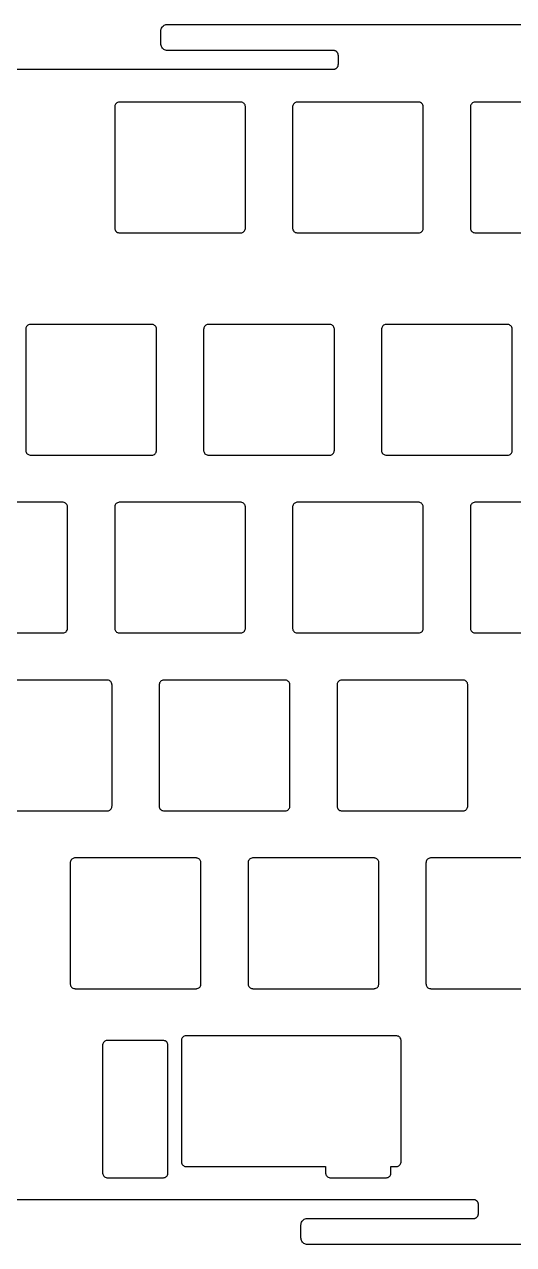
# Model space of a CAD drawing. Header units: millimetres. Extents: x 19 to 338, y -165 to -34.
# Drawn here: x 117.6 to 170, y -164.9 to -34.2 of the extents above; entities that cross this region are included whole.
import ezdxf

# ---------------------------------------------------------------- set-up
doc = ezdxf.new("R2010")
doc.units = ezdxf.units.MM
doc.layers.add('Edge.Cuts', color=254, linetype='CONTINUOUS', true_color=0xd0d2cd)

msp = doc.modelspace()

# ---------------------------------------------------------------- linework, layer by layer
at = {"layer": 'Edge.Cuts', "linetype": 'CONTINUOUS'}
for p, q in [((132.25, -34.9), (132.257818, -34.79567)), ((132.25, -36.3), (132.25, -34.9)), ((132.257818, -34.79567), (132.281099, -34.693671)), ((132.281099, -34.693671), (132.319322, -34.596281)), ((132.319322, -34.596281), (132.371633, -34.505676)), ((132.371633, -34.505676), (132.436864, -34.423879)), ((132.436864, -34.423879), (132.513557, -34.352718)), ((132.513557, -34.352718), (132.6, -34.293782)), ((132.6, -34.293782), (132.694261, -34.248388)), ((132.694261, -34.248388), (132.794235, -34.21755)), ((132.794235, -34.21755), (132.897689, -34.201957)), ((132.897689, -34.201957), (132.95, -34.2)), ((132.95, -34.2), (193.55, -34.2)), ((132.251957, -36.352311), (132.25, -36.3)), ((132.26755, -36.455765), (132.251957, -36.352311)), ((132.298388, -36.555739), (132.26755, -36.455765)), ((132.343782, -36.65), (132.298388, -36.555739)), ((132.402718, -36.736443), (132.343782, -36.65)), ((132.473879, -36.813136), (132.402718, -36.736443)), ((132.555676, -36.878367), (132.473879, -36.813136)), ((132.646281, -36.930678), (132.555676, -36.878367)), ((132.743671, -36.968901), (132.646281, -36.930678)), ((132.84567, -36.992182), (132.743671, -36.968901)), ((132.95, -37), (132.84567, -36.992182)), ((150.738215, -37), (132.95, -37)), ((150.76175, -37.000792), (150.738215, -37)), ((150.793353, -37.002922), (150.76175, -37.000792)), ((150.842651, -37.010353), (150.793353, -37.002922)), ((150.886249, -37.020304), (150.842651, -37.010353)), ((150.928591, -37.034765), (150.886249, -37.020304)), ((150.969716, -37.052342), (150.928591, -37.034765)), ((151.008794, -37.074131), (150.969716, -37.052342)), ((151.046117, -37.098768), (151.008794, -37.074131)), ((151.080675, -37.127183), (151.046117, -37.098768)), ((151.113001, -37.15809), (151.080675, -37.127183)), ((151.141932, -37.192222), (151.113001, -37.15809)), ((151.168217, -37.2284), (151.141932, -37.192222)), ((151.19059, -37.267152), (151.168217, -37.2284)), ((151.20999, -37.307438), (151.19059, -37.267152)), ((151.225085, -37.349562), (151.20999, -37.307438)), ((151.236984, -37.392674), (151.225085, -37.349562)), ((151.244312, -37.436804), (151.236984, -37.392674)), ((151.248591, -37.484353), (151.244312, -37.436804)), ((151.25, -37.515708), (151.248591, -37.484353)), ((151.25, -38.488215), (151.25, -37.515708)), ((83.061785, -39), (150.734292, -39)), ((150.734292, -39), (150.765646, -38.998591)), ((150.765646, -38.998591), (150.813195, -38.994312)), ((150.813195, -38.994312), (150.857325, -38.986984)), ((150.857325, -38.986984), (150.900437, -38.975085)), ((150.900437, -38.975085), (150.942561, -38.95999)), ((150.942561, -38.95999), (150.982847, -38.94059)), ((150.982847, -38.94059), (151.021599, -38.918217)), ((151.021599, -38.918217), (151.057777, -38.891932)), ((151.057777, -38.891932), (151.091909, -38.863001)), ((151.091909, -38.863001), (151.122816, -38.830675)), ((151.122816, -38.830675), (151.151231, -38.796117)), ((151.151231, -38.796117), (151.175868, -38.758794)), ((151.175868, -38.758794), (151.197657, -38.719716)), ((151.197657, -38.719716), (151.215234, -38.678591)), ((151.215234, -38.678591), (151.229695, -38.636249)), ((151.229695, -38.636249), (151.239646, -38.592651)), ((151.239646, -38.592651), (151.247077, -38.543353)), ((151.247077, -38.543353), (151.249207, -38.51175)), ((151.249207, -38.51175), (151.25, -38.488215)), ((127.302012, -43.002644), (127.3, -43.047452)), ((127.3, -43.047452), (127.3, -56.008157)), ((127.303885, -42.981828), (127.302012, -43.002644)), ((127.319889, -42.893628), (127.303885, -42.981828)), ((127.351384, -42.809704), (127.319889, -42.893628)), ((127.397358, -42.732753), (127.351384, -42.809704)), ((127.456334, -42.665246), (127.397358, -42.732753)), ((127.526415, -42.609356), (127.456334, -42.665246)), ((127.60535, -42.566877), (127.526415, -42.609356)), ((127.690602, -42.539175), (127.60535, -42.566877)), ((127.690712, -42.539149), (127.690602, -42.539175)), ((127.694615, -42.538259), (127.690712, -42.539149)), ((127.772149, -42.526878), (127.694615, -42.538259)), ((127.783216, -42.526132), (127.772149, -42.526878)), ((127.816843, -42.525), (127.783216, -42.526132)), ((140.777548, -42.525), (127.816843, -42.525)), ((140.822359, -42.527012), (140.777548, -42.525)), ((140.843174, -42.528885), (140.822359, -42.527012)), ((140.931373, -42.544889), (140.843174, -42.528885)), ((141.015297, -42.576385), (140.931373, -42.544889)), ((141.092248, -42.622359), (141.015297, -42.576385)), ((141.159754, -42.681335), (141.092248, -42.622359)), ((141.215645, -42.751417), (141.159754, -42.681335)), ((141.258123, -42.830352), (141.215645, -42.751417)), ((141.285825, -42.915604), (141.258123, -42.830352)), ((141.28585, -42.915712), (141.285825, -42.915604)), ((141.28674, -42.919615), (141.28585, -42.915712)), ((141.298118, -42.997101), (141.28674, -42.919615)), ((141.298865, -43.008167), (141.298118, -42.997101)), ((141.3, -43.041842), (141.298865, -43.008167)), ((141.3, -56.002547), (141.3, -43.041842)), ((146.352012, -43.002644), (146.35, -43.047452)), ((146.35, -43.047452), (146.35, -56.008157)), ((146.353885, -42.981828), (146.352012, -43.002644)), ((146.369889, -42.893628), (146.353885, -42.981828)), ((146.401384, -42.809704), (146.369889, -42.893628)), ((146.447358, -42.732753), (146.401384, -42.809704)), ((146.506334, -42.665246), (146.447358, -42.732753)), ((146.576415, -42.609356), (146.506334, -42.665246)), ((146.65535, -42.566877), (146.576415, -42.609356)), ((146.740602, -42.539175), (146.65535, -42.566877)), ((146.740712, -42.539149), (146.740602, -42.539175)), ((146.744615, -42.538259), (146.740712, -42.539149)), ((146.822149, -42.526878), (146.744615, -42.538259)), ((146.833216, -42.526132), (146.822149, -42.526878)), ((146.866843, -42.525), (146.833216, -42.526132)), ((159.827548, -42.525), (146.866843, -42.525)), ((159.872359, -42.527012), (159.827548, -42.525)), ((159.893174, -42.528885), (159.872359, -42.527012)), ((159.981373, -42.544889), (159.893174, -42.528885)), ((160.065297, -42.576385), (159.981373, -42.544889)), ((160.142248, -42.622359), (160.065297, -42.576385)), ((160.209754, -42.681335), (160.142248, -42.622359)), ((160.265645, -42.751417), (160.209754, -42.681335)), ((160.308123, -42.830352), (160.265645, -42.751417)), ((160.335825, -42.915604), (160.308123, -42.830352)), ((160.33585, -42.915712), (160.335825, -42.915604)), ((160.33674, -42.919615), (160.33585, -42.915712)), ((160.348118, -42.997101), (160.33674, -42.919615)), ((160.348865, -43.008167), (160.348118, -42.997101)), ((160.35, -43.041842), (160.348865, -43.008167)), ((160.35, -56.002547), (160.35, -43.041842)), ((165.402012, -43.002644), (165.4, -43.047452)), ((165.4, -43.047452), (165.4, -56.008157)), ((165.403885, -42.981828), (165.402012, -43.002644)), ((165.419889, -42.893628), (165.403885, -42.981828)), ((165.451384, -42.809704), (165.419889, -42.893628)), ((165.497358, -42.732753), (165.451384, -42.809704)), ((165.556334, -42.665246), (165.497358, -42.732753)), ((165.626415, -42.609356), (165.556334, -42.665246)), ((165.70535, -42.566877), (165.626415, -42.609356)), ((165.790602, -42.539175), (165.70535, -42.566877)), ((165.790712, -42.539149), (165.790602, -42.539175)), ((165.794615, -42.538259), (165.790712, -42.539149)), ((165.872149, -42.526878), (165.794615, -42.538259)), ((165.883216, -42.526132), (165.872149, -42.526878)), ((165.916843, -42.525), (165.883216, -42.526132)), ((178.877548, -42.525), (165.916843, -42.525)), ((127.3, -56.008157), (127.301132, -56.041788)), ((127.301132, -56.041788), (127.301878, -56.052854)), ((127.301878, -56.052854), (127.313259, -56.130384)), ((127.313259, -56.130384), (127.314149, -56.134287)), ((127.314149, -56.134287), (127.314169, -56.134374)), ((127.314169, -56.134374), (127.341867, -56.219627)), ((141.248605, -56.240316), (141.280104, -56.156394)), ((141.280104, -56.156394), (141.296112, -56.068195)), ((141.296112, -56.068195), (141.297986, -56.047379)), ((141.297986, -56.047379), (141.3, -56.002547)), ((146.35, -56.008157), (146.351132, -56.041788)), ((146.351132, -56.041788), (146.351878, -56.052854)), ((146.351878, -56.052854), (146.363259, -56.130384)), ((146.363259, -56.130384), (146.364149, -56.134287)), ((146.364149, -56.134287), (146.364169, -56.134374)), ((146.364169, -56.134374), (146.391867, -56.219627)), ((160.298605, -56.240316), (160.330104, -56.156394)), ((160.330104, -56.156394), (160.346112, -56.068195)), ((160.346112, -56.068195), (160.347986, -56.047379)), ((160.347986, -56.047379), (160.35, -56.002547)), ((165.4, -56.008157), (165.401132, -56.041788)), ((165.401132, -56.041788), (165.401878, -56.052854)), ((165.401878, -56.052854), (165.413259, -56.130384)), ((165.413259, -56.130384), (165.414149, -56.134287)), ((165.414149, -56.134287), (165.414169, -56.134374)), ((165.414169, -56.134374), (165.441867, -56.219627)), ((127.341867, -56.219627), (127.384342, -56.298564)), ((127.384342, -56.298564), (127.44023, -56.368648)), ((127.44023, -56.368648), (127.507733, -56.427627)), ((127.507733, -56.427627), (127.584683, -56.473605)), ((127.584683, -56.473605), (127.668605, -56.505104)), ((127.668605, -56.505104), (127.756804, -56.521112)), ((127.756804, -56.521112), (127.77762, -56.522986)), ((127.77762, -56.522986), (127.822452, -56.525)), ((127.822452, -56.525), (140.783157, -56.525)), ((140.783157, -56.525), (140.816832, -56.523865)), ((140.816832, -56.523865), (140.827898, -56.523118)), ((140.827898, -56.523118), (140.905384, -56.51174)), ((140.905384, -56.51174), (140.909287, -56.51085)), ((140.909287, -56.51085), (140.909374, -56.51083)), ((140.909374, -56.51083), (140.994627, -56.483132)), ((140.994627, -56.483132), (141.073564, -56.440657)), ((141.073564, -56.440657), (141.143648, -56.384769)), ((141.143648, -56.384769), (141.202627, -56.317266)), ((141.202627, -56.317266), (141.248605, -56.240316)), ((146.391867, -56.219627), (146.434342, -56.298564)), ((146.434342, -56.298564), (146.49023, -56.368648)), ((146.49023, -56.368648), (146.557733, -56.427627)), ((146.557733, -56.427627), (146.634683, -56.473605)), ((146.634683, -56.473605), (146.718605, -56.505104)), ((146.718605, -56.505104), (146.806804, -56.521112)), ((146.806804, -56.521112), (146.82762, -56.522986)), ((146.82762, -56.522986), (146.872452, -56.525)), ((146.872452, -56.525), (159.833157, -56.525)), ((159.833157, -56.525), (159.866832, -56.523865)), ((159.866832, -56.523865), (159.877898, -56.523118)), ((159.877898, -56.523118), (159.955384, -56.51174)), ((159.955384, -56.51174), (159.959287, -56.51085)), ((159.959287, -56.51085), (159.959374, -56.51083)), ((159.959374, -56.51083), (160.044627, -56.483132)), ((160.044627, -56.483132), (160.123564, -56.440657)), ((160.123564, -56.440657), (160.193648, -56.384769)), ((160.193648, -56.384769), (160.252627, -56.317266)), ((160.252627, -56.317266), (160.298605, -56.240316)), ((165.441867, -56.219627), (165.484342, -56.298564)), ((165.484342, -56.298564), (165.54023, -56.368648)), ((165.54023, -56.368648), (165.607733, -56.427627)), ((165.607733, -56.427627), (165.684683, -56.473605)), ((165.684683, -56.473605), (165.768605, -56.505104)), ((165.768605, -56.505104), (165.856804, -56.521112)), ((165.856804, -56.521112), (165.87762, -56.522986)), ((165.87762, -56.522986), (165.922452, -56.525)), ((165.922452, -56.525), (178.883157, -56.525)), ((117.826384, -66.622703), (117.794889, -66.706627)), ((117.872358, -66.545752), (117.826384, -66.622703)), ((117.931334, -66.478245), (117.872358, -66.545752)), ((118.001415, -66.422355), (117.931334, -66.478245)), ((118.08035, -66.379876), (118.001415, -66.422355)), ((118.165602, -66.352174), (118.08035, -66.379876)), ((118.165712, -66.352148), (118.165602, -66.352174)), ((118.169615, -66.351258), (118.165712, -66.352148)), ((118.247149, -66.339877), (118.169615, -66.351258)), ((118.258216, -66.339131), (118.247149, -66.339877)), ((118.291843, -66.337999), (118.258216, -66.339131)), ((131.252548, -66.337999), (118.291843, -66.337999)), ((131.297359, -66.340011), (131.252548, -66.337999)), ((131.318174, -66.341884), (131.297359, -66.340011)), ((131.406373, -66.357888), (131.318174, -66.341884)), ((131.490297, -66.389384), (131.406373, -66.357888)), ((131.567248, -66.435358), (131.490297, -66.389384)), ((131.634754, -66.494334), (131.567248, -66.435358)), ((131.690645, -66.564416), (131.634754, -66.494334)), ((131.733123, -66.643351), (131.690645, -66.564416)), ((131.760825, -66.728603), (131.733123, -66.643351)), ((136.876384, -66.622703), (136.844889, -66.706627)), ((136.922358, -66.545752), (136.876384, -66.622703)), ((136.981334, -66.478245), (136.922358, -66.545752)), ((137.051415, -66.422355), (136.981334, -66.478245)), ((137.13035, -66.379876), (137.051415, -66.422355)), ((137.215602, -66.352174), (137.13035, -66.379876)), ((137.215712, -66.352148), (137.215602, -66.352174)), ((137.219615, -66.351258), (137.215712, -66.352148)), ((137.297149, -66.339877), (137.219615, -66.351258)), ((137.308216, -66.339131), (137.297149, -66.339877)), ((137.341843, -66.337999), (137.308216, -66.339131)), ((150.302548, -66.337999), (137.341843, -66.337999)), ((150.347359, -66.340011), (150.302548, -66.337999)), ((150.368174, -66.341884), (150.347359, -66.340011)), ((150.456373, -66.357888), (150.368174, -66.341884)), ((150.540297, -66.389384), (150.456373, -66.357888)), ((150.617248, -66.435358), (150.540297, -66.389384)), ((150.684754, -66.494334), (150.617248, -66.435358)), ((150.740645, -66.564416), (150.684754, -66.494334)), ((150.783123, -66.643351), (150.740645, -66.564416)), ((150.810825, -66.728603), (150.783123, -66.643351)), ((155.926384, -66.622703), (155.894889, -66.706627)), ((155.972358, -66.545752), (155.926384, -66.622703)), ((156.031334, -66.478245), (155.972358, -66.545752)), ((156.101415, -66.422355), (156.031334, -66.478245)), ((156.18035, -66.379876), (156.101415, -66.422355)), ((156.265602, -66.352174), (156.18035, -66.379876)), ((156.265712, -66.352148), (156.265602, -66.352174)), ((156.269615, -66.351258), (156.265712, -66.352148)), ((156.347149, -66.339877), (156.269615, -66.351258)), ((156.358216, -66.339131), (156.347149, -66.339877)), ((156.391843, -66.337999), (156.358216, -66.339131)), ((169.352548, -66.337999), (156.391843, -66.337999)), ((169.397359, -66.340011), (169.352548, -66.337999)), ((169.418174, -66.341884), (169.397359, -66.340011)), ((169.506373, -66.357888), (169.418174, -66.341884)), ((169.590297, -66.389384), (169.506373, -66.357888)), ((169.667248, -66.435358), (169.590297, -66.389384)), ((169.734754, -66.494334), (169.667248, -66.435358)), ((169.790645, -66.564416), (169.734754, -66.494334)), ((169.833123, -66.643351), (169.790645, -66.564416)), ((169.860825, -66.728603), (169.833123, -66.643351)), ((117.777012, -66.815643), (117.775, -66.860451)), ((117.775, -66.860451), (117.775, -79.821157)), ((117.778885, -66.794827), (117.777012, -66.815643)), ((117.794889, -66.706627), (117.778885, -66.794827)), ((131.76085, -66.728711), (131.760825, -66.728603)), ((131.76174, -66.732614), (131.76085, -66.728711)), ((131.773118, -66.8101), (131.76174, -66.732614)), ((131.773865, -66.821166), (131.773118, -66.8101)), ((131.775, -66.854841), (131.773865, -66.821166)), ((131.775, -79.815547), (131.775, -66.854841)), ((136.827012, -66.815643), (136.825, -66.860451)), ((136.825, -66.860451), (136.825, -79.821157)), ((136.828885, -66.794827), (136.827012, -66.815643)), ((136.844889, -66.706627), (136.828885, -66.794827)), ((150.81085, -66.728711), (150.810825, -66.728603)), ((150.81174, -66.732614), (150.81085, -66.728711)), ((150.823118, -66.8101), (150.81174, -66.732614)), ((150.823865, -66.821166), (150.823118, -66.8101)), ((150.825, -66.854841), (150.823865, -66.821166)), ((150.825, -79.815547), (150.825, -66.854841)), ((155.877012, -66.815643), (155.875, -66.860451)), ((155.875, -66.860451), (155.875, -79.821157)), ((155.878885, -66.794827), (155.877012, -66.815643)), ((155.894889, -66.706627), (155.878885, -66.794827)), ((169.86085, -66.728711), (169.860825, -66.728603)), ((169.86174, -66.732614), (169.86085, -66.728711)), ((169.873118, -66.8101), (169.86174, -66.732614)), ((169.873865, -66.821166), (169.873118, -66.8101)), ((169.875, -66.854841), (169.873865, -66.821166)), ((169.875, -79.815547), (169.875, -66.854841)), ((117.775, -79.821157), (117.776132, -79.854788)), ((117.776132, -79.854788), (117.776878, -79.865854)), ((117.776878, -79.865854), (117.788259, -79.943384)), ((117.788259, -79.943384), (117.789149, -79.947287)), ((117.789149, -79.947287), (117.789169, -79.947374)), ((117.789169, -79.947374), (117.816867, -80.032627)), ((117.816867, -80.032627), (117.859342, -80.111564)), ((117.859342, -80.111564), (117.91523, -80.181648)), ((117.91523, -80.181648), (117.982733, -80.240627)), ((117.982733, -80.240627), (118.059683, -80.286605)), ((118.059683, -80.286605), (118.143605, -80.318104)), ((118.143605, -80.318104), (118.231804, -80.334112)), ((118.231804, -80.334112), (118.25262, -80.335986)), ((118.25262, -80.335986), (118.297452, -80.338)), ((118.297452, -80.338), (131.258157, -80.338)), ((131.258157, -80.338), (131.291832, -80.336865)), ((131.291832, -80.336865), (131.302898, -80.336118)), ((131.302898, -80.336118), (131.380384, -80.32474)), ((131.380384, -80.32474), (131.384287, -80.32385)), ((131.384287, -80.32385), (131.384374, -80.32383)), ((131.384374, -80.32383), (131.469627, -80.296132)), ((131.469627, -80.296132), (131.548564, -80.253657)), ((131.548564, -80.253657), (131.618648, -80.197769)), ((131.618648, -80.197769), (131.677627, -80.130266)), ((131.677627, -80.130266), (131.723605, -80.053316)), ((131.723605, -80.053316), (131.755104, -79.969394)), ((131.755104, -79.969394), (131.771112, -79.881195)), ((131.771112, -79.881195), (131.772986, -79.860379)), ((131.772986, -79.860379), (131.775, -79.815547)), ((136.825, -79.821157), (136.826132, -79.854788)), ((136.826132, -79.854788), (136.826878, -79.865854)), ((136.826878, -79.865854), (136.838259, -79.943384)), ((136.838259, -79.943384), (136.839149, -79.947287)), ((136.839149, -79.947287), (136.839169, -79.947374)), ((136.839169, -79.947374), (136.866867, -80.032627)), ((136.866867, -80.032627), (136.909342, -80.111564)), ((136.909342, -80.111564), (136.96523, -80.181648)), ((136.96523, -80.181648), (137.032733, -80.240627)), ((137.032733, -80.240627), (137.109683, -80.286605)), ((137.109683, -80.286605), (137.193605, -80.318104)), ((137.193605, -80.318104), (137.281804, -80.334112)), ((137.281804, -80.334112), (137.30262, -80.335986)), ((137.30262, -80.335986), (137.347452, -80.338)), ((137.347452, -80.338), (150.308157, -80.338)), ((150.308157, -80.338), (150.341832, -80.336865)), ((150.341832, -80.336865), (150.352898, -80.336118)), ((150.352898, -80.336118), (150.430384, -80.32474)), ((150.430384, -80.32474), (150.434287, -80.32385)), ((150.434287, -80.32385), (150.434374, -80.32383)), ((150.434374, -80.32383), (150.519627, -80.296132)), ((150.519627, -80.296132), (150.598564, -80.253657)), ((150.598564, -80.253657), (150.668648, -80.197769)), ((150.668648, -80.197769), (150.727627, -80.130266)), ((150.727627, -80.130266), (150.773605, -80.053316)), ((150.773605, -80.053316), (150.805104, -79.969394)), ((150.805104, -79.969394), (150.821112, -79.881195)), ((150.821112, -79.881195), (150.822986, -79.860379)), ((150.822986, -79.860379), (150.825, -79.815547)), ((155.875, -79.821157), (155.876132, -79.854788)), ((155.876132, -79.854788), (155.876878, -79.865854)), ((155.876878, -79.865854), (155.888259, -79.943384)), ((155.888259, -79.943384), (155.889149, -79.947287)), ((155.889149, -79.947287), (155.889169, -79.947374)), ((155.889169, -79.947374), (155.916867, -80.032627)), ((155.916867, -80.032627), (155.959342, -80.111564)), ((155.959342, -80.111564), (156.01523, -80.181648)), ((156.01523, -80.181648), (156.082733, -80.240627)), ((156.082733, -80.240627), (156.159683, -80.286605)), ((156.159683, -80.286605), (156.243605, -80.318104)), ((156.243605, -80.318104), (156.331804, -80.334112)), ((156.331804, -80.334112), (156.35262, -80.335986)), ((156.35262, -80.335986), (156.397452, -80.338)), ((156.397452, -80.338), (169.358157, -80.338)), ((169.358157, -80.338), (169.391832, -80.336865)), ((169.391832, -80.336865), (169.402898, -80.336118)), ((169.402898, -80.336118), (169.480384, -80.32474)), ((169.480384, -80.32474), (169.484287, -80.32385)), ((169.484287, -80.32385), (169.484374, -80.32383)), ((169.484374, -80.32383), (169.569627, -80.296132)), ((169.569627, -80.296132), (169.648564, -80.253657)), ((169.648564, -80.253657), (169.718648, -80.197769)), ((169.718648, -80.197769), (169.777627, -80.130266)), ((169.777627, -80.130266), (169.823605, -80.053316)), ((169.823605, -80.053316), (169.855104, -79.969394)), ((169.855104, -79.969394), (169.871112, -79.881195)), ((169.871112, -79.881195), (169.872986, -79.860379)), ((169.872986, -79.860379), (169.875, -79.815547)), ((121.727548, -85.388), (108.766843, -85.388)), ((121.772359, -85.390012), (121.727548, -85.388)), ((121.793174, -85.391885), (121.772359, -85.390012)), ((121.881373, -85.407889), (121.793174, -85.391885)), ((121.965297, -85.439385), (121.881373, -85.407889)), ((122.042248, -85.485359), (121.965297, -85.439385)), ((122.109754, -85.544335), (122.042248, -85.485359)), ((122.165645, -85.614417), (122.109754, -85.544335)), ((122.208123, -85.693352), (122.165645, -85.614417)), ((122.235825, -85.778604), (122.208123, -85.693352)), ((122.23585, -85.778712), (122.235825, -85.778604)), ((122.23674, -85.782615), (122.23585, -85.778712)), ((122.248118, -85.860101), (122.23674, -85.782615)), ((122.248865, -85.871167), (122.248118, -85.860101)), ((122.25, -85.904842), (122.248865, -85.871167)), ((122.25, -98.865547), (122.25, -85.904842)), ((127.302012, -85.865644), (127.3, -85.910452)), ((127.3, -85.910452), (127.3, -98.871157)), ((127.303885, -85.844828), (127.302012, -85.865644)), ((127.319889, -85.756628), (127.303885, -85.844828)), ((127.351384, -85.672704), (127.319889, -85.756628)), ((127.397358, -85.595753), (127.351384, -85.672704)), ((127.456334, -85.528246), (127.397358, -85.595753)), ((127.526415, -85.472356), (127.456334, -85.528246)), ((127.60535, -85.429877), (127.526415, -85.472356)), ((127.690602, -85.402175), (127.60535, -85.429877)), ((127.690712, -85.402149), (127.690602, -85.402175)), ((127.694615, -85.401259), (127.690712, -85.402149)), ((127.772149, -85.389878), (127.694615, -85.401259)), ((127.783216, -85.389132), (127.772149, -85.389878)), ((127.816843, -85.388), (127.783216, -85.389132)), ((140.777548, -85.388), (127.816843, -85.388)), ((140.822359, -85.390012), (140.777548, -85.388)), ((140.843174, -85.391885), (140.822359, -85.390012)), ((140.931373, -85.407889), (140.843174, -85.391885)), ((141.015297, -85.439385), (140.931373, -85.407889)), ((141.092248, -85.485359), (141.015297, -85.439385)), ((141.159754, -85.544335), (141.092248, -85.485359)), ((141.215645, -85.614417), (141.159754, -85.544335)), ((141.258123, -85.693352), (141.215645, -85.614417)), ((141.285825, -85.778604), (141.258123, -85.693352)), ((141.28585, -85.778712), (141.285825, -85.778604)), ((141.28674, -85.782615), (141.28585, -85.778712)), ((141.298118, -85.860101), (141.28674, -85.782615)), ((141.298865, -85.871167), (141.298118, -85.860101)), ((141.3, -85.904842), (141.298865, -85.871167)), ((141.3, -98.865547), (141.3, -85.904842)), ((146.352012, -85.865644), (146.35, -85.910452)), ((146.35, -85.910452), (146.35, -98.871157)), ((146.353885, -85.844828), (146.352012, -85.865644)), ((146.369889, -85.756628), (146.353885, -85.844828)), ((146.401384, -85.672704), (146.369889, -85.756628)), ((146.447358, -85.595753), (146.401384, -85.672704)), ((146.506334, -85.528246), (146.447358, -85.595753)), ((146.576415, -85.472356), (146.506334, -85.528246)), ((146.65535, -85.429877), (146.576415, -85.472356)), ((146.740602, -85.402175), (146.65535, -85.429877)), ((146.740712, -85.402149), (146.740602, -85.402175)), ((146.744615, -85.401259), (146.740712, -85.402149)), ((146.822149, -85.389878), (146.744615, -85.401259)), ((146.833216, -85.389132), (146.822149, -85.389878)), ((146.866843, -85.388), (146.833216, -85.389132)), ((159.827548, -85.388), (146.866843, -85.388)), ((159.872359, -85.390012), (159.827548, -85.388)), ((159.893174, -85.391885), (159.872359, -85.390012)), ((159.981373, -85.407889), (159.893174, -85.391885)), ((160.065297, -85.439385), (159.981373, -85.407889)), ((160.142248, -85.485359), (160.065297, -85.439385)), ((160.209754, -85.544335), (160.142248, -85.485359)), ((160.265645, -85.614417), (160.209754, -85.544335)), ((160.308123, -85.693352), (160.265645, -85.614417)), ((160.335825, -85.778604), (160.308123, -85.693352)), ((160.33585, -85.778712), (160.335825, -85.778604)), ((160.33674, -85.782615), (160.33585, -85.778712)), ((160.348118, -85.860101), (160.33674, -85.782615)), ((160.348865, -85.871167), (160.348118, -85.860101)), ((160.35, -85.904842), (160.348865, -85.871167)), ((160.35, -98.865547), (160.35, -85.904842)), ((165.402012, -85.865644), (165.4, -85.910452)), ((165.4, -85.910452), (165.4, -98.871157)), ((165.403885, -85.844828), (165.402012, -85.865644)), ((165.419889, -85.756628), (165.403885, -85.844828)), ((165.451384, -85.672704), (165.419889, -85.756628)), ((165.497358, -85.595753), (165.451384, -85.672704)), ((165.556334, -85.528246), (165.497358, -85.595753)), ((165.626415, -85.472356), (165.556334, -85.528246)), ((165.70535, -85.429877), (165.626415, -85.472356)), ((165.790602, -85.402175), (165.70535, -85.429877)), ((165.790712, -85.402149), (165.790602, -85.402175)), ((165.794615, -85.401259), (165.790712, -85.402149)), ((165.872149, -85.389878), (165.794615, -85.401259)), ((165.883216, -85.389132), (165.872149, -85.389878)), ((165.916843, -85.388), (165.883216, -85.389132)), ((178.877548, -85.388), (165.916843, -85.388)), ((121.944627, -99.346132), (122.023564, -99.303657)), ((122.023564, -99.303657), (122.093648, -99.247769)), ((122.093648, -99.247769), (122.152627, -99.180266)), ((122.152627, -99.180266), (122.198605, -99.103316)), ((122.198605, -99.103316), (122.230104, -99.019394)), ((122.230104, -99.019394), (122.246112, -98.931195)), ((122.246112, -98.931195), (122.247986, -98.910379)), ((122.247986, -98.910379), (122.25, -98.865547)), ((127.3, -98.871157), (127.301132, -98.904788)), ((127.301132, -98.904788), (127.301878, -98.915854)), ((127.301878, -98.915854), (127.313259, -98.993384)), ((127.313259, -98.993384), (127.314149, -98.997287)), ((127.314149, -98.997287), (127.314169, -98.997374)), ((127.314169, -98.997374), (127.341867, -99.082627)), ((127.341867, -99.082627), (127.384342, -99.161564)), ((127.384342, -99.161564), (127.44023, -99.231648)), ((127.44023, -99.231648), (127.507733, -99.290627)), ((127.507733, -99.290627), (127.584683, -99.336605)), ((140.994627, -99.346132), (141.073564, -99.303657)), ((141.073564, -99.303657), (141.143648, -99.247769)), ((141.143648, -99.247769), (141.202627, -99.180266)), ((141.202627, -99.180266), (141.248605, -99.103316)), ((141.248605, -99.103316), (141.280104, -99.019394)), ((141.280104, -99.019394), (141.296112, -98.931195)), ((141.296112, -98.931195), (141.297986, -98.910379)), ((141.297986, -98.910379), (141.3, -98.865547)), ((146.35, -98.871157), (146.351132, -98.904788)), ((146.351132, -98.904788), (146.351878, -98.915854)), ((146.351878, -98.915854), (146.363259, -98.993384)), ((146.363259, -98.993384), (146.364149, -98.997287)), ((146.364149, -98.997287), (146.364169, -98.997374)), ((146.364169, -98.997374), (146.391867, -99.082627)), ((146.391867, -99.082627), (146.434342, -99.161564)), ((146.434342, -99.161564), (146.49023, -99.231648)), ((146.49023, -99.231648), (146.557733, -99.290627)), ((146.557733, -99.290627), (146.634683, -99.336605)), ((160.044627, -99.346132), (160.123564, -99.303657)), ((160.123564, -99.303657), (160.193648, -99.247769)), ((160.193648, -99.247769), (160.252627, -99.180266)), ((160.252627, -99.180266), (160.298605, -99.103316)), ((160.298605, -99.103316), (160.330104, -99.019394)), ((160.330104, -99.019394), (160.346112, -98.931195)), ((160.346112, -98.931195), (160.347986, -98.910379)), ((160.347986, -98.910379), (160.35, -98.865547)), ((165.4, -98.871157), (165.401132, -98.904788)), ((165.401132, -98.904788), (165.401878, -98.915854)), ((165.401878, -98.915854), (165.413259, -98.993384)), ((165.413259, -98.993384), (165.414149, -98.997287)), ((165.414149, -98.997287), (165.414169, -98.997374)), ((165.414169, -98.997374), (165.441867, -99.082627)), ((165.441867, -99.082627), (165.484342, -99.161564)), ((165.484342, -99.161564), (165.54023, -99.231648)), ((165.54023, -99.231648), (165.607733, -99.290627)), ((165.607733, -99.290627), (165.684683, -99.336605)), ((108.772452, -99.388), (121.733157, -99.388)), ((121.733157, -99.388), (121.766832, -99.386865)), ((121.766832, -99.386865), (121.777898, -99.386118)), ((121.777898, -99.386118), (121.855384, -99.37474)), ((121.855384, -99.37474), (121.859287, -99.37385)), ((121.859287, -99.37385), (121.859374, -99.37383)), ((121.859374, -99.37383), (121.944627, -99.346132)), ((127.584683, -99.336605), (127.668605, -99.368104)), ((127.668605, -99.368104), (127.756804, -99.384112)), ((127.756804, -99.384112), (127.77762, -99.385986)), ((127.77762, -99.385986), (127.822452, -99.388)), ((127.822452, -99.388), (140.783157, -99.388)), ((140.783157, -99.388), (140.816832, -99.386865)), ((140.816832, -99.386865), (140.827898, -99.386118)), ((140.827898, -99.386118), (140.905384, -99.37474)), ((140.905384, -99.37474), (140.909287, -99.37385)), ((140.909287, -99.37385), (140.909374, -99.37383)), ((140.909374, -99.37383), (140.994627, -99.346132)), ((146.634683, -99.336605), (146.718605, -99.368104)), ((146.718605, -99.368104), (146.806804, -99.384112)), ((146.806804, -99.384112), (146.82762, -99.385986)), ((146.82762, -99.385986), (146.872452, -99.388)), ((146.872452, -99.388), (159.833157, -99.388)), ((159.833157, -99.388), (159.866832, -99.386865)), ((159.866832, -99.386865), (159.877898, -99.386118)), ((159.877898, -99.386118), (159.955384, -99.37474)), ((159.955384, -99.37474), (159.959287, -99.37385)), ((159.959287, -99.37385), (159.959374, -99.37383)), ((159.959374, -99.37383), (160.044627, -99.346132)), ((165.684683, -99.336605), (165.768605, -99.368104)), ((165.768605, -99.368104), (165.856804, -99.384112)), ((165.856804, -99.384112), (165.87762, -99.385986)), ((165.87762, -99.385986), (165.922452, -99.388)), ((165.922452, -99.388), (178.883157, -99.388)), ((126.490548, -104.438), (113.529843, -104.438)), ((126.535359, -104.440012), (126.490548, -104.438)), ((126.556174, -104.441885), (126.535359, -104.440012)), ((126.644373, -104.457889), (126.556174, -104.441885)), ((126.728297, -104.489385), (126.644373, -104.457889)), ((126.805248, -104.535359), (126.728297, -104.489385)), ((126.872754, -104.594335), (126.805248, -104.535359)), ((132.288415, -104.522356), (132.218334, -104.578246)), ((132.36735, -104.479877), (132.288415, -104.522356)), ((132.452602, -104.452175), (132.36735, -104.479877)), ((132.452712, -104.452149), (132.452602, -104.452175)), ((132.456615, -104.451259), (132.452712, -104.452149)), ((132.534149, -104.439878), (132.456615, -104.451259)), ((132.545216, -104.439132), (132.534149, -104.439878)), ((132.578843, -104.438), (132.545216, -104.439132)), ((145.539548, -104.438), (132.578843, -104.438)), ((145.584359, -104.440012), (145.539548, -104.438)), ((145.605174, -104.441885), (145.584359, -104.440012)), ((145.693373, -104.457889), (145.605174, -104.441885)), ((145.777297, -104.489385), (145.693373, -104.457889)), ((145.854248, -104.535359), (145.777297, -104.489385)), ((145.921754, -104.594335), (145.854248, -104.535359)), ((151.339415, -104.522356), (151.269334, -104.578246)), ((151.41835, -104.479877), (151.339415, -104.522356)), ((151.503602, -104.452175), (151.41835, -104.479877)), ((151.503712, -104.452149), (151.503602, -104.452175)), ((151.507615, -104.451259), (151.503712, -104.452149)), ((151.585149, -104.439878), (151.507615, -104.451259)), ((151.596216, -104.439132), (151.585149, -104.439878)), ((151.629843, -104.438), (151.596216, -104.439132)), ((164.590548, -104.438), (151.629843, -104.438)), ((164.635359, -104.440012), (164.590548, -104.438)), ((164.656174, -104.441885), (164.635359, -104.440012)), ((164.744373, -104.457889), (164.656174, -104.441885)), ((164.828297, -104.489385), (164.744373, -104.457889)), ((164.905248, -104.535359), (164.828297, -104.489385)), ((164.972754, -104.594335), (164.905248, -104.535359)), ((126.928645, -104.664417), (126.872754, -104.594335)), ((126.971123, -104.743352), (126.928645, -104.664417)), ((126.998825, -104.828604), (126.971123, -104.743352)), ((126.99885, -104.828712), (126.998825, -104.828604)), ((126.99974, -104.832615), (126.99885, -104.828712)), ((127.011118, -104.910101), (126.99974, -104.832615)), ((127.011865, -104.921167), (127.011118, -104.910101)), ((127.013, -104.954842), (127.011865, -104.921167)), ((127.013, -117.915547), (127.013, -104.954842)), ((132.064012, -104.915644), (132.062, -104.960452)), ((132.062, -104.960452), (132.062, -117.921157)), ((132.065885, -104.894828), (132.064012, -104.915644)), ((132.081889, -104.806628), (132.065885, -104.894828)), ((132.113384, -104.722704), (132.081889, -104.806628)), ((132.159358, -104.645753), (132.113384, -104.722704)), ((132.218334, -104.578246), (132.159358, -104.645753)), ((145.977645, -104.664417), (145.921754, -104.594335)), ((146.020123, -104.743352), (145.977645, -104.664417)), ((146.047825, -104.828604), (146.020123, -104.743352)), ((146.04785, -104.828712), (146.047825, -104.828604)), ((146.04874, -104.832615), (146.04785, -104.828712)), ((146.060118, -104.910101), (146.04874, -104.832615)), ((146.060865, -104.921167), (146.060118, -104.910101)), ((146.062, -104.954842), (146.060865, -104.921167)), ((146.062, -117.915547), (146.062, -104.954842)), ((151.115012, -104.915644), (151.113, -104.960452)), ((151.113, -104.960452), (151.113, -117.921157)), ((151.116885, -104.894828), (151.115012, -104.915644)), ((151.132889, -104.806628), (151.116885, -104.894828)), ((151.164384, -104.722704), (151.132889, -104.806628)), ((151.210358, -104.645753), (151.164384, -104.722704)), ((151.269334, -104.578246), (151.210358, -104.645753)), ((165.028645, -104.664417), (164.972754, -104.594335)), ((165.071123, -104.743352), (165.028645, -104.664417)), ((165.098825, -104.828604), (165.071123, -104.743352)), ((165.09885, -104.828712), (165.098825, -104.828604)), ((165.09974, -104.832615), (165.09885, -104.828712)), ((165.111118, -104.910101), (165.09974, -104.832615)), ((165.111865, -104.921167), (165.111118, -104.910101)), ((165.113, -104.954842), (165.111865, -104.921167)), ((165.113, -117.915547), (165.113, -104.954842)), ((113.535452, -118.438), (126.496157, -118.438)), ((126.496157, -118.438), (126.529832, -118.436865)), ((126.529832, -118.436865), (126.540898, -118.436118)), ((126.540898, -118.436118), (126.618384, -118.42474)), ((126.618384, -118.42474), (126.622287, -118.42385)), ((126.622287, -118.42385), (126.622374, -118.42383)), ((126.622374, -118.42383), (126.707627, -118.396132)), ((126.707627, -118.396132), (126.786564, -118.353657)), ((126.786564, -118.353657), (126.856648, -118.297769)), ((126.856648, -118.297769), (126.915627, -118.230266)), ((126.915627, -118.230266), (126.961605, -118.153316)), ((126.961605, -118.153316), (126.993104, -118.069394)), ((126.993104, -118.069394), (127.009112, -117.981195)), ((127.009112, -117.981195), (127.010986, -117.960379)), ((127.010986, -117.960379), (127.013, -117.915547)), ((132.062, -117.921157), (132.063132, -117.954788)), ((132.063132, -117.954788), (132.063878, -117.965854)), ((132.063878, -117.965854), (132.075259, -118.043384)), ((132.075259, -118.043384), (132.076149, -118.047287)), ((132.076149, -118.047287), (132.076169, -118.047374)), ((132.076169, -118.047374), (132.103867, -118.132627)), ((132.103867, -118.132627), (132.146342, -118.211564)), ((132.146342, -118.211564), (132.20223, -118.281648)), ((132.20223, -118.281648), (132.269733, -118.340627)), ((132.269733, -118.340627), (132.346683, -118.386605)), ((132.346683, -118.386605), (132.430605, -118.418104)), ((132.430605, -118.418104), (132.518804, -118.434112)), ((132.518804, -118.434112), (132.53962, -118.435986)), ((132.53962, -118.435986), (132.584452, -118.438)), ((132.584452, -118.438), (145.545157, -118.438)), ((145.545157, -118.438), (145.578832, -118.436865)), ((145.578832, -118.436865), (145.589898, -118.436118)), ((145.589898, -118.436118), (145.667384, -118.42474)), ((145.667384, -118.42474), (145.671287, -118.42385)), ((145.671287, -118.42385), (145.671374, -118.42383)), ((145.671374, -118.42383), (145.756627, -118.396132)), ((145.756627, -118.396132), (145.835564, -118.353657)), ((145.835564, -118.353657), (145.905648, -118.297769)), ((145.905648, -118.297769), (145.964627, -118.230266)), ((145.964627, -118.230266), (146.010605, -118.153316)), ((146.010605, -118.153316), (146.042104, -118.069394)), ((146.042104, -118.069394), (146.058112, -117.981195)), ((146.058112, -117.981195), (146.059986, -117.960379)), ((146.059986, -117.960379), (146.062, -117.915547)), ((151.113, -117.921157), (151.114132, -117.954788)), ((151.114132, -117.954788), (151.114878, -117.965854)), ((151.114878, -117.965854), (151.126259, -118.043384)), ((151.126259, -118.043384), (151.127149, -118.047287)), ((151.127149, -118.047287), (151.127169, -118.047374)), ((151.127169, -118.047374), (151.154867, -118.132627)), ((151.154867, -118.132627), (151.197342, -118.211564)), ((151.197342, -118.211564), (151.25323, -118.281648)), ((151.25323, -118.281648), (151.320733, -118.340627)), ((151.320733, -118.340627), (151.397683, -118.386605)), ((151.397683, -118.386605), (151.481605, -118.418104)), ((151.481605, -118.418104), (151.569804, -118.434112)), ((151.569804, -118.434112), (151.59062, -118.435986)), ((151.59062, -118.435986), (151.635452, -118.438)), ((151.635452, -118.438), (164.596157, -118.438)), ((164.596157, -118.438), (164.629832, -118.436865)), ((164.629832, -118.436865), (164.640898, -118.436118)), ((164.640898, -118.436118), (164.718384, -118.42474)), ((164.718384, -118.42474), (164.722287, -118.42385)), ((164.722287, -118.42385), (164.722374, -118.42383)), ((164.722374, -118.42383), (164.807627, -118.396132)), ((164.807627, -118.396132), (164.886564, -118.353657)), ((164.886564, -118.353657), (164.956648, -118.297769)), ((164.956648, -118.297769), (165.015627, -118.230266)), ((165.015627, -118.230266), (165.061605, -118.153316)), ((165.061605, -118.153316), (165.093104, -118.069394)), ((165.093104, -118.069394), (165.109112, -117.981195)), ((165.109112, -117.981195), (165.110986, -117.960379)), ((165.110986, -117.960379), (165.113, -117.915547)), ((122.540012, -123.965644), (122.538, -124.010452)), ((122.538, -124.010452), (122.538, -136.971157)), ((122.541885, -123.944828), (122.540012, -123.965644)), ((122.557889, -123.856628), (122.541885, -123.944828)), ((122.589384, -123.772704), (122.557889, -123.856628)), ((122.635358, -123.695753), (122.589384, -123.772704)), ((122.694334, -123.628246), (122.635358, -123.695753)), ((122.764415, -123.572356), (122.694334, -123.628246)), ((122.84335, -123.529877), (122.764415, -123.572356)), ((122.928602, -123.502175), (122.84335, -123.529877)), ((122.928712, -123.502149), (122.928602, -123.502175)), ((122.932615, -123.501259), (122.928712, -123.502149)), ((123.010149, -123.489878), (122.932615, -123.501259)), ((123.021216, -123.489132), (123.010149, -123.489878)), ((123.054843, -123.488), (123.021216, -123.489132)), ((136.015548, -123.488), (123.054843, -123.488)), ((136.060359, -123.490012), (136.015548, -123.488)), ((136.081174, -123.491885), (136.060359, -123.490012)), ((136.169373, -123.507889), (136.081174, -123.491885)), ((136.253297, -123.539385), (136.169373, -123.507889)), ((136.330248, -123.585359), (136.253297, -123.539385)), ((136.397754, -123.644335), (136.330248, -123.585359)), ((136.453645, -123.714417), (136.397754, -123.644335)), ((136.496123, -123.793352), (136.453645, -123.714417)), ((136.523825, -123.878604), (136.496123, -123.793352)), ((136.52385, -123.878712), (136.523825, -123.878604)), ((136.52474, -123.882615), (136.52385, -123.878712)), ((136.536118, -123.960101), (136.52474, -123.882615)), ((136.536865, -123.971167), (136.536118, -123.960101)), ((136.538, -124.004842), (136.536865, -123.971167)), ((136.538, -136.965547), (136.538, -124.004842)), ((141.590012, -123.965644), (141.588, -124.010452)), ((141.588, -124.010452), (141.588, -136.971157)), ((141.591885, -123.944828), (141.590012, -123.965644)), ((141.607889, -123.856628), (141.591885, -123.944828)), ((141.639384, -123.772704), (141.607889, -123.856628)), ((141.685358, -123.695753), (141.639384, -123.772704)), ((141.744334, -123.628246), (141.685358, -123.695753)), ((141.814415, -123.572356), (141.744334, -123.628246)), ((141.89335, -123.529877), (141.814415, -123.572356)), ((141.978602, -123.502175), (141.89335, -123.529877)), ((141.978712, -123.502149), (141.978602, -123.502175)), ((141.982615, -123.501259), (141.978712, -123.502149)), ((142.060149, -123.489878), (141.982615, -123.501259)), ((142.071216, -123.489132), (142.060149, -123.489878)), ((142.104843, -123.488), (142.071216, -123.489132)), ((155.065548, -123.488), (142.104843, -123.488)), ((155.110359, -123.490012), (155.065548, -123.488)), ((155.131174, -123.491885), (155.110359, -123.490012)), ((155.219373, -123.507889), (155.131174, -123.491885)), ((155.303297, -123.539385), (155.219373, -123.507889)), ((155.380248, -123.585359), (155.303297, -123.539385)), ((155.447754, -123.644335), (155.380248, -123.585359)), ((155.503645, -123.714417), (155.447754, -123.644335)), ((155.546123, -123.793352), (155.503645, -123.714417)), ((155.573825, -123.878604), (155.546123, -123.793352)), ((155.57385, -123.878712), (155.573825, -123.878604)), ((155.57474, -123.882615), (155.57385, -123.878712)), ((155.586118, -123.960101), (155.57474, -123.882615)), ((155.586865, -123.971167), (155.586118, -123.960101)), ((155.588, -124.004842), (155.586865, -123.971167)), ((155.588, -136.965547), (155.588, -124.004842)), ((160.640012, -123.965644), (160.638, -124.010452)), ((160.638, -124.010452), (160.638, -136.971157)), ((160.641885, -123.944828), (160.640012, -123.965644)), ((160.657889, -123.856628), (160.641885, -123.944828)), ((160.689384, -123.772704), (160.657889, -123.856628)), ((160.735358, -123.695753), (160.689384, -123.772704)), ((160.794334, -123.628246), (160.735358, -123.695753)), ((160.864415, -123.572356), (160.794334, -123.628246)), ((160.94335, -123.529877), (160.864415, -123.572356)), ((161.028602, -123.502175), (160.94335, -123.529877)), ((161.028712, -123.502149), (161.028602, -123.502175)), ((161.032615, -123.501259), (161.028712, -123.502149)), ((161.110149, -123.489878), (161.032615, -123.501259)), ((161.121216, -123.489132), (161.110149, -123.489878)), ((161.154843, -123.488), (161.121216, -123.489132)), ((174.115548, -123.488), (161.154843, -123.488)), ((122.538, -136.971157), (122.539132, -137.004788)), ((122.539132, -137.004788), (122.539878, -137.015854)), ((122.539878, -137.015854), (122.551259, -137.093384)), ((122.551259, -137.093384), (122.552149, -137.097287)), ((122.552149, -137.097287), (122.552169, -137.097374)), ((122.552169, -137.097374), (122.579867, -137.182627)), ((122.579867, -137.182627), (122.622342, -137.261564)), ((136.440627, -137.280266), (136.486605, -137.203316)), ((136.486605, -137.203316), (136.518104, -137.119394)), ((136.518104, -137.119394), (136.534112, -137.031195)), ((136.534112, -137.031195), (136.535986, -137.010379)), ((136.535986, -137.010379), (136.538, -136.965547)), ((141.588, -136.971157), (141.589132, -137.004788)), ((141.589132, -137.004788), (141.589878, -137.015854)), ((141.589878, -137.015854), (141.601259, -137.093384)), ((141.601259, -137.093384), (141.602149, -137.097287)), ((141.602149, -137.097287), (141.602169, -137.097374)), ((141.602169, -137.097374), (141.629867, -137.182627)), ((141.629867, -137.182627), (141.672342, -137.261564)), ((155.490627, -137.280266), (155.536605, -137.203316)), ((155.536605, -137.203316), (155.568104, -137.119394)), ((155.568104, -137.119394), (155.584112, -137.031195)), ((155.584112, -137.031195), (155.585986, -137.010379)), ((155.585986, -137.010379), (155.588, -136.965547)), ((160.638, -136.971157), (160.639132, -137.004788)), ((160.639132, -137.004788), (160.639878, -137.015854)), ((160.639878, -137.015854), (160.651259, -137.093384)), ((160.651259, -137.093384), (160.652149, -137.097287)), ((160.652149, -137.097287), (160.652169, -137.097374)), ((160.652169, -137.097374), (160.679867, -137.182627)), ((160.679867, -137.182627), (160.722342, -137.261564)), ((122.622342, -137.261564), (122.67823, -137.331648)), ((122.67823, -137.331648), (122.745733, -137.390627)), ((122.745733, -137.390627), (122.822683, -137.436605)), ((122.822683, -137.436605), (122.906605, -137.468104)), ((122.906605, -137.468104), (122.994804, -137.484112)), ((122.994804, -137.484112), (123.01562, -137.485986)), ((123.01562, -137.485986), (123.060452, -137.488)), ((123.060452, -137.488), (136.021157, -137.488)), ((136.021157, -137.488), (136.054832, -137.486865)), ((136.054832, -137.486865), (136.065898, -137.486118)), ((136.065898, -137.486118), (136.143384, -137.47474)), ((136.143384, -137.47474), (136.147287, -137.47385)), ((136.147287, -137.47385), (136.147374, -137.47383)), ((136.147374, -137.47383), (136.232627, -137.446132)), ((136.232627, -137.446132), (136.311564, -137.403657)), ((136.311564, -137.403657), (136.381648, -137.347769)), ((136.381648, -137.347769), (136.440627, -137.280266)), ((141.672342, -137.261564), (141.72823, -137.331648)), ((141.72823, -137.331648), (141.795733, -137.390627)), ((141.795733, -137.390627), (141.872683, -137.436605)), ((141.872683, -137.436605), (141.956605, -137.468104)), ((141.956605, -137.468104), (142.044804, -137.484112)), ((142.044804, -137.484112), (142.06562, -137.485986)), ((142.06562, -137.485986), (142.110452, -137.488)), ((142.110452, -137.488), (155.071157, -137.488)), ((155.071157, -137.488), (155.104832, -137.486865)), ((155.104832, -137.486865), (155.115898, -137.486118)), ((155.115898, -137.486118), (155.193384, -137.47474)), ((155.193384, -137.47474), (155.197287, -137.47385)), ((155.197287, -137.47385), (155.197374, -137.47383)), ((155.197374, -137.47383), (155.282627, -137.446132)), ((155.282627, -137.446132), (155.361564, -137.403657)), ((155.361564, -137.403657), (155.431648, -137.347769)), ((155.431648, -137.347769), (155.490627, -137.280266)), ((160.722342, -137.261564), (160.77823, -137.331648)), ((160.77823, -137.331648), (160.845733, -137.390627)), ((160.845733, -137.390627), (160.922683, -137.436605)), ((160.922683, -137.436605), (161.006605, -137.468104)), ((161.006605, -137.468104), (161.094804, -137.484112)), ((161.094804, -137.484112), (161.11562, -137.485986)), ((161.11562, -137.485986), (161.160452, -137.488)), ((161.160452, -137.488), (174.121157, -137.488)), ((126.008012, -143.515644), (126.006, -143.560452)), ((126.006, -143.560452), (126.006, -157.221157)), ((126.009885, -143.494828), (126.008012, -143.515644)), ((126.025889, -143.406628), (126.009885, -143.494828)), ((126.057384, -143.322704), (126.025889, -143.406628)), ((126.103358, -143.245753), (126.057384, -143.322704)), ((126.162334, -143.178246), (126.103358, -143.245753)), ((126.232415, -143.122356), (126.162334, -143.178246)), ((126.31135, -143.079877), (126.232415, -143.122356)), ((126.396602, -143.052175), (126.31135, -143.079877)), ((126.396712, -143.052149), (126.396602, -143.052175)), ((126.400615, -143.051259), (126.396712, -143.052149)), ((126.478149, -143.039878), (126.400615, -143.051259)), ((126.489216, -143.039132), (126.478149, -143.039878)), ((126.522843, -143.038), (126.489216, -143.039132)), ((132.483548, -143.038), (126.522843, -143.038)), ((132.528359, -143.040012), (132.483548, -143.038)), ((132.549174, -143.041885), (132.528359, -143.040012)), ((132.637373, -143.057889), (132.549174, -143.041885)), ((132.721297, -143.089385), (132.637373, -143.057889)), ((132.798248, -143.135359), (132.721297, -143.089385)), ((132.865754, -143.194335), (132.798248, -143.135359)), ((132.921645, -143.264417), (132.865754, -143.194335)), ((132.964123, -143.343352), (132.921645, -143.264417)), ((132.991825, -143.428604), (132.964123, -143.343352)), ((132.99185, -143.428712), (132.991825, -143.428604)), ((132.99274, -143.432615), (132.99185, -143.428712)), ((133.004118, -143.510101), (132.99274, -143.432615)), ((133.004865, -143.521167), (133.004118, -143.510101)), ((133.006, -143.554842), (133.004865, -143.521167)), ((133.006, -157.215547), (133.006, -143.554842)), ((134.446012, -143.015644), (134.444, -143.060452)), ((134.444, -143.060452), (134.444, -156.021157)), ((134.447885, -142.994828), (134.446012, -143.015644)), ((134.463889, -142.906628), (134.447885, -142.994828)), ((134.495384, -142.822704), (134.463889, -142.906628)), ((134.541358, -142.745753), (134.495384, -142.822704)), ((134.600334, -142.678246), (134.541358, -142.745753)), ((134.670415, -142.622356), (134.600334, -142.678246)), ((134.74935, -142.579877), (134.670415, -142.622356)), ((134.834602, -142.552175), (134.74935, -142.579877)), ((134.834712, -142.552149), (134.834602, -142.552175)), ((134.838615, -142.551259), (134.834712, -142.552149)), ((134.916149, -142.539878), (134.838615, -142.551259)), ((134.927216, -142.539132), (134.916149, -142.539878)), ((134.960843, -142.538), (134.927216, -142.539132)), ((157.446548, -142.538), (134.960843, -142.538)), ((157.491359, -142.540012), (157.446548, -142.538)), ((157.512174, -142.541885), (157.491359, -142.540012)), ((157.600373, -142.557889), (157.512174, -142.541885)), ((157.684297, -142.589385), (157.600373, -142.557889)), ((157.761248, -142.635359), (157.684297, -142.589385)), ((157.828754, -142.694335), (157.761248, -142.635359)), ((157.884645, -142.764417), (157.828754, -142.694335)), ((157.927123, -142.843352), (157.884645, -142.764417)), ((157.954825, -142.928604), (157.927123, -142.843352)), ((157.95485, -142.928712), (157.954825, -142.928604)), ((157.95574, -142.932615), (157.95485, -142.928712)), ((157.967118, -143.010101), (157.95574, -142.932615)), ((157.967865, -143.021167), (157.967118, -143.010101)), ((157.969, -143.054842), (157.967865, -143.021167)), ((157.969, -156.015547), (157.969, -143.054842)), ((134.444, -156.021157), (134.445132, -156.054788)), ((134.445132, -156.054788), (134.445878, -156.065854)), ((134.445878, -156.065854), (134.457259, -156.143384)), ((134.457259, -156.143384), (134.458149, -156.147287)), ((134.458149, -156.147287), (134.458169, -156.147374)), ((134.458169, -156.147374), (134.485867, -156.232627)), ((134.485867, -156.232627), (134.528342, -156.311564)), ((134.528342, -156.311564), (134.58423, -156.381648)), ((134.58423, -156.381648), (134.651733, -156.440627)), ((134.651733, -156.440627), (134.728683, -156.486605)), ((134.728683, -156.486605), (134.812605, -156.518104)), ((134.812605, -156.518104), (134.900804, -156.534112)), ((134.900804, -156.534112), (134.92162, -156.535986)), ((134.92162, -156.535986), (134.966452, -156.538)), ((134.966452, -156.538), (149.856745, -156.538)), ((149.856745, -156.538), (149.861695, -156.538166)), ((149.861695, -156.538166), (149.875186, -156.540147)), ((149.875186, -156.540147), (149.878359, -156.541178)), ((149.878359, -156.541178), (149.881376, -156.557802)), ((149.881376, -156.557802), (149.882, -156.571662)), ((149.882, -156.571662), (149.882, -157.221157)), ((156.882, -156.563254), (156.882166, -156.558303)), ((156.882, -157.215547), (156.882, -156.563254)), ((156.882166, -156.558303), (156.884146, -156.544816)), ((156.884146, -156.544816), (156.885178, -156.541639)), ((156.885178, -156.541639), (156.901801, -156.538623)), ((156.901801, -156.538623), (156.915679, -156.538)), ((156.915679, -156.538), (157.452157, -156.538)), ((157.452157, -156.538), (157.485832, -156.536865)), ((157.485832, -156.536865), (157.496898, -156.536118)), ((157.496898, -156.536118), (157.574384, -156.52474)), ((157.574384, -156.52474), (157.578287, -156.52385)), ((157.578287, -156.52385), (157.578374, -156.52383)), ((157.578374, -156.52383), (157.663627, -156.496132)), ((157.663627, -156.496132), (157.742564, -156.453657)), ((157.742564, -156.453657), (157.812648, -156.397769)), ((157.812648, -156.397769), (157.871627, -156.330266)), ((157.871627, -156.330266), (157.917605, -156.253316)), ((157.917605, -156.253316), (157.949104, -156.169394)), ((157.949104, -156.169394), (157.965112, -156.081195)), ((157.965112, -156.081195), (157.966986, -156.060379)), ((157.966986, -156.060379), (157.969, -156.015547)), ((126.006, -157.221157), (126.007132, -157.254788)), ((126.007132, -157.254788), (126.007878, -157.265854)), ((126.007878, -157.265854), (126.019259, -157.343384)), ((126.019259, -157.343384), (126.020149, -157.347287)), ((126.020149, -157.347287), (126.020169, -157.347374)), ((126.020169, -157.347374), (126.047867, -157.432627)), ((126.047867, -157.432627), (126.090342, -157.511564)), ((126.090342, -157.511564), (126.14623, -157.581648)), ((126.14623, -157.581648), (126.213733, -157.640627)), ((126.213733, -157.640627), (126.290683, -157.686605)), ((126.290683, -157.686605), (126.374605, -157.718104)), ((126.374605, -157.718104), (126.462804, -157.734112)), ((126.462804, -157.734112), (126.48362, -157.735986)), ((126.48362, -157.735986), (126.528452, -157.738)), ((126.528452, -157.738), (132.489157, -157.738)), ((132.489157, -157.738), (132.522832, -157.736865)), ((132.522832, -157.736865), (132.533898, -157.736118)), ((132.533898, -157.736118), (132.611384, -157.72474)), ((132.611384, -157.72474), (132.615287, -157.72385)), ((132.615287, -157.72385), (132.615374, -157.72383)), ((132.615374, -157.72383), (132.700627, -157.696132)), ((132.700627, -157.696132), (132.779564, -157.653657)), ((132.779564, -157.653657), (132.849648, -157.597769)), ((132.849648, -157.597769), (132.908627, -157.530266)), ((132.908627, -157.530266), (132.954605, -157.453316)), ((132.954605, -157.453316), (132.986104, -157.369394)), ((132.986104, -157.369394), (133.002112, -157.281195)), ((133.002112, -157.281195), (133.003986, -157.260379)), ((133.003986, -157.260379), (133.006, -157.215547)), ((149.882, -157.221157), (149.883132, -157.254788)), ((149.883132, -157.254788), (149.883878, -157.265854)), ((149.883878, -157.265854), (149.895259, -157.343384)), ((149.895259, -157.343384), (149.896149, -157.347287)), ((149.896149, -157.347287), (149.896169, -157.347374)), ((149.896169, -157.347374), (149.923867, -157.432627)), ((149.923867, -157.432627), (149.966342, -157.511564)), ((149.966342, -157.511564), (150.02223, -157.581648)), ((150.02223, -157.581648), (150.089733, -157.640627)), ((150.089733, -157.640627), (150.166683, -157.686605)), ((150.166683, -157.686605), (150.250605, -157.718104)), ((150.250605, -157.718104), (150.338804, -157.734112)), ((150.338804, -157.734112), (150.35962, -157.735986)), ((150.35962, -157.735986), (150.404452, -157.738)), ((150.404452, -157.738), (156.365157, -157.738)), ((156.365157, -157.738), (156.398832, -157.736865)), ((156.398832, -157.736865), (156.409898, -157.736118)), ((156.409898, -157.736118), (156.487384, -157.72474)), ((156.487384, -157.72474), (156.491287, -157.72385)), ((156.491287, -157.72385), (156.491374, -157.72383)), ((156.491374, -157.72383), (156.576627, -157.696132)), ((156.576627, -157.696132), (156.655564, -157.653657)), ((156.655564, -157.653657), (156.725648, -157.597769)), ((156.725648, -157.597769), (156.784627, -157.530266)), ((156.784627, -157.530266), (156.830605, -157.453316)), ((156.830605, -157.453316), (156.862104, -157.369394)), ((156.862104, -157.369394), (156.878112, -157.281195)), ((156.878112, -157.281195), (156.879986, -157.260379)), ((156.879986, -157.260379), (156.882, -157.215547)), ((165.738215, -160.1), (84.595708, -160.1)), ((165.76175, -160.100792), (165.738215, -160.1)), ((165.793353, -160.102922), (165.76175, -160.100792)), ((165.842651, -160.110353), (165.793353, -160.102922)), ((165.886249, -160.120304), (165.842651, -160.110353)), ((165.928591, -160.134765), (165.886249, -160.120304)), ((165.969716, -160.152342), (165.928591, -160.134765)), ((166.008794, -160.174131), (165.969716, -160.152342)), ((166.046117, -160.198768), (166.008794, -160.174131)), ((166.080675, -160.227183), (166.046117, -160.198768)), ((166.113001, -160.25809), (166.080675, -160.227183)), ((166.141932, -160.292222), (166.113001, -160.25809)), ((166.168217, -160.3284), (166.141932, -160.292222)), ((166.19059, -160.367152), (166.168217, -160.3284)), ((166.20999, -160.407438), (166.19059, -160.367152)), ((166.225085, -160.449562), (166.20999, -160.407438)), ((166.236984, -160.492674), (166.225085, -160.449562)), ((166.244312, -160.536804), (166.236984, -160.492674)), ((166.248591, -160.584353), (166.244312, -160.536804)), ((166.25, -160.615708), (166.248591, -160.584353)), ((166.25, -161.588215), (166.25, -160.615708)), ((165.900437, -162.075085), (165.942561, -162.05999)), ((165.942561, -162.05999), (165.982847, -162.04059)), ((165.982847, -162.04059), (166.021599, -162.018217)), ((166.021599, -162.018217), (166.057777, -161.991932)), ((166.057777, -161.991932), (166.091909, -161.963001)), ((166.091909, -161.963001), (166.122816, -161.930675)), ((166.122816, -161.930675), (166.151231, -161.896117)), ((166.151231, -161.896117), (166.175868, -161.858794)), ((166.175868, -161.858794), (166.197657, -161.819716)), ((166.197657, -161.819716), (166.215234, -161.778591)), ((166.215234, -161.778591), (166.229695, -161.736249)), ((166.229695, -161.736249), (166.239646, -161.692651)), ((166.239646, -161.692651), (166.247077, -161.643353)), ((166.247077, -161.643353), (166.249207, -161.61175)), ((166.249207, -161.61175), (166.25, -161.588215)), ((147.25, -162.8), (147.257818, -162.69567)), ((147.25, -164.2), (147.25, -162.8)), ((147.257818, -162.69567), (147.281099, -162.593671)), ((147.281099, -162.593671), (147.319322, -162.496281)), ((147.319322, -162.496281), (147.371633, -162.405676)), ((147.371633, -162.405676), (147.436864, -162.323879)), ((147.436864, -162.323879), (147.513557, -162.252718)), ((147.513557, -162.252718), (147.6, -162.193782)), ((147.6, -162.193782), (147.694261, -162.148388)), ((147.694261, -162.148388), (147.794235, -162.11755)), ((147.794235, -162.11755), (147.897689, -162.101957)), ((147.897689, -162.101957), (147.95, -162.1)), ((147.95, -162.1), (165.734292, -162.1)), ((165.734292, -162.1), (165.765646, -162.098591)), ((165.765646, -162.098591), (165.813195, -162.094312)), ((165.813195, -162.094312), (165.857325, -162.086984)), ((165.857325, -162.086984), (165.900437, -162.075085)), ((147.251957, -164.252311), (147.25, -164.2)), ((147.26755, -164.355765), (147.251957, -164.252311)), ((147.298388, -164.455739), (147.26755, -164.355765)), ((147.343782, -164.55), (147.298388, -164.455739)), ((147.402718, -164.636443), (147.343782, -164.55)), ((147.473879, -164.713136), (147.402718, -164.636443)), ((147.555676, -164.778367), (147.473879, -164.713136)), ((147.646281, -164.830678), (147.555676, -164.778367)), ((147.743671, -164.868901), (147.646281, -164.830678)), ((147.84567, -164.892182), (147.743671, -164.868901)), ((147.95, -164.9), (147.84567, -164.892182)), ((208.55, -164.9), (147.95, -164.9))]:
    msp.add_line(p, q, dxfattribs=at)

doc.saveas('drawing.dxf')
